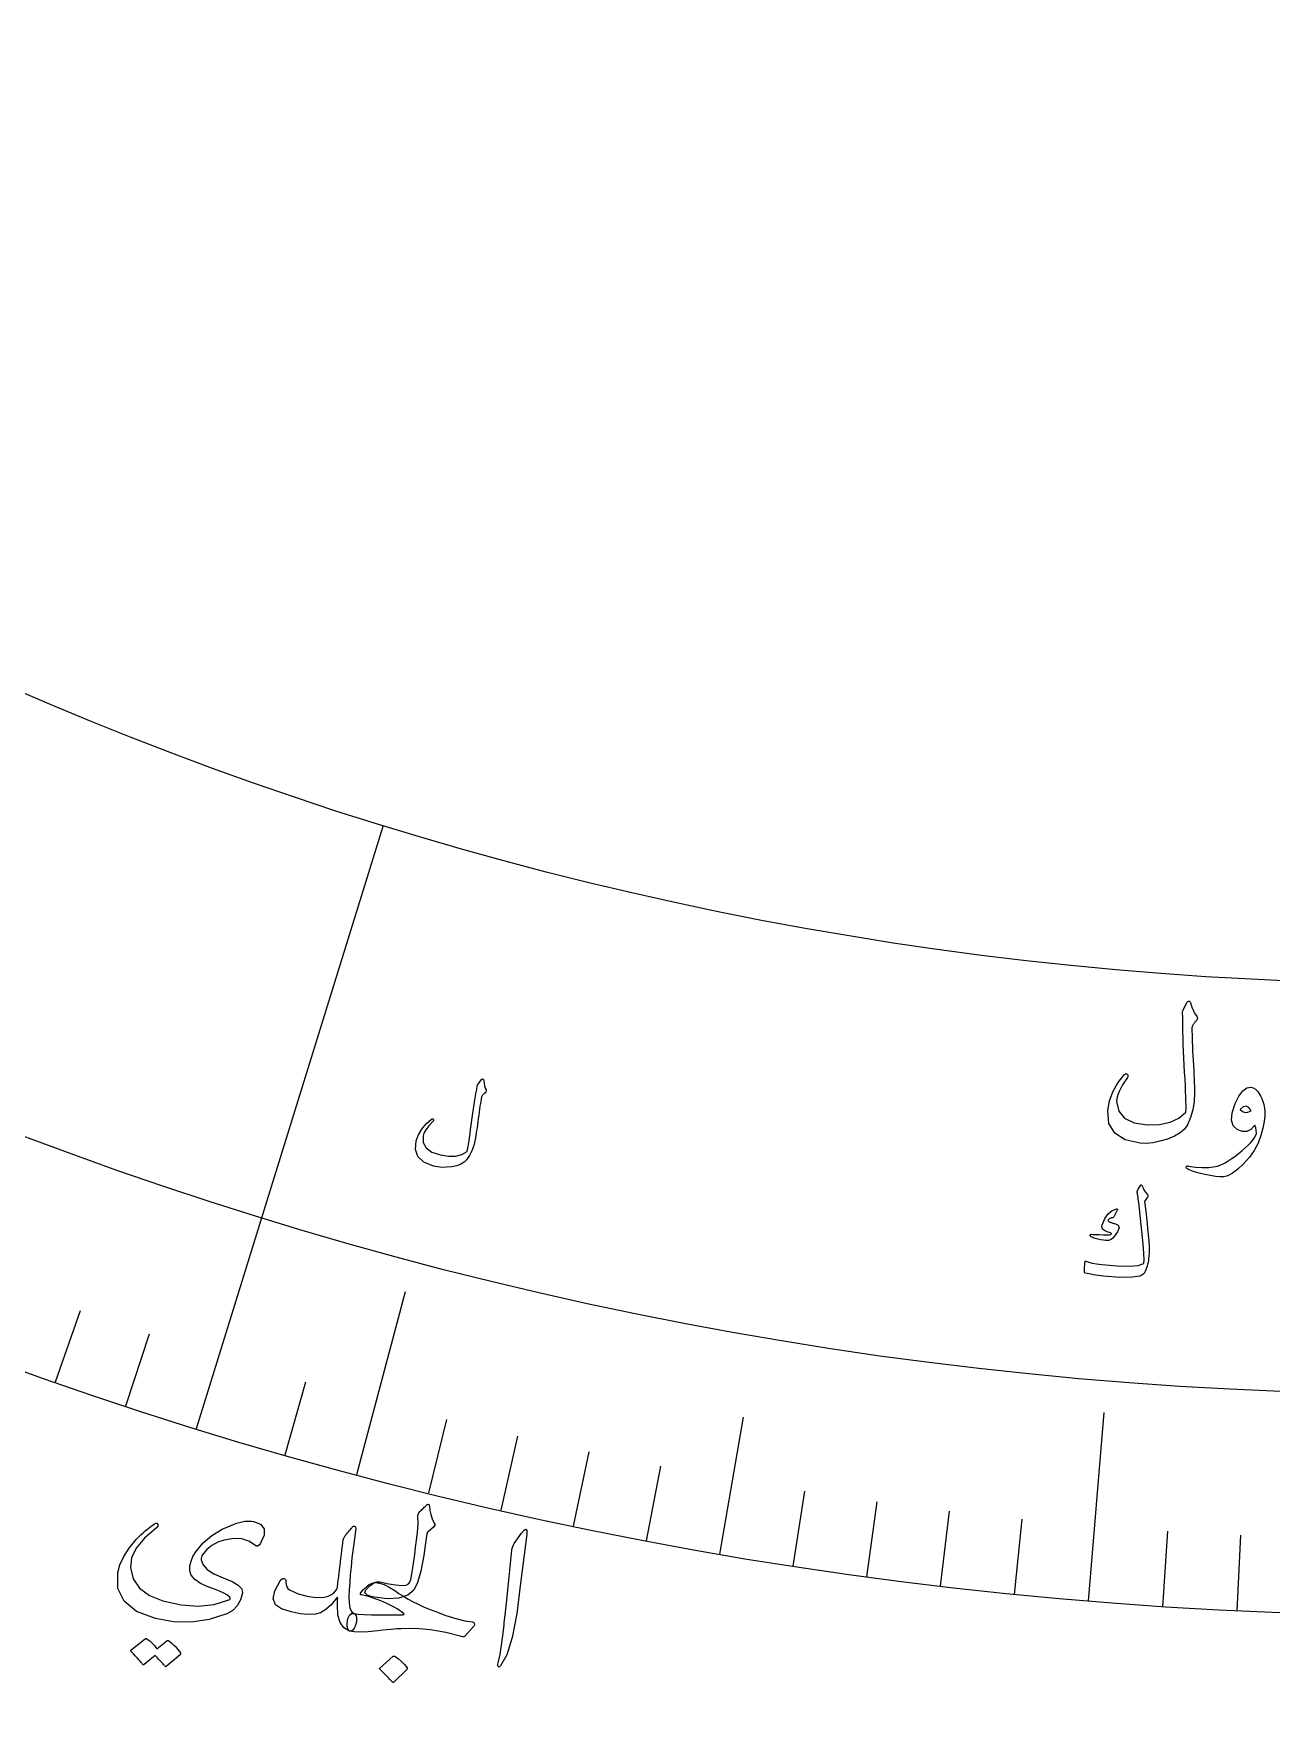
# Model space of a CAD drawing. Header units: millimetres. Extents: x -68 to 68, y -68 to 78.
# Drawn here: x -17.96 to -2.09, y -54.98 to -33.38 of the extents above; entities that cross this region are included whole.
import ezdxf

# ---------------------------------------------------------------- set-up
doc = ezdxf.new("R2010")
doc.units = ezdxf.units.MM
for name, color, linetype in [('CUT_OUTER', 1, 'Continuous'), ('ENGRAVE', 7, 'Continuous'), ('ENGRAVE_FINE', 8, 'Continuous'), ('TEXT', 5, 'Continuous')]:
    doc.layers.add(name, color=color, linetype=linetype)

msp = doc.modelspace()

# ---------------------------------------------------------------- linework, layer by layer
at = {"layer": 'CUT_OUTER'}
msp.add_arc((0.0002, -0.0002), 67.4998, 179.843006, 0.000133, dxfattribs=at)
at = {"layer": 'ENGRAVE'}
for points in [[(-15.8691, -51.2624), (-13.4737, -43.5247)], [(-13.8158, -51.8535), (-13.1902, -49.5054)], [(-9.161, -52.8748), (-8.8568, -51.1189)], [(-4.4308, -53.4793), (-4.2302, -51.0576)]]:
    msp.add_lwpolyline(points, dxfattribs=at)
for radius in [66.15, 66.15, 64.3781, 61.0875, 61.0875, 58.4888, 53.6625, 53.6625, 50.8275, 45.5625, 45.5625]:
    msp.add_circle((0, 0), radius, dxfattribs=at)
at = {"layer": 'ENGRAVE_FINE'}
for points in [[(-17.6782, -50.667), (-17.358, -49.7492)], [(-16.7764, -50.9727), (-16.4725, -50.0494)], [(-14.7343, -51.6), (-14.4674, -50.6654)], [(-12.8927, -52.0907), (-12.6592, -51.1472)], [(-11.9654, -52.3115), (-11.7486, -51.364)], [(-11.0341, -52.5158), (-10.8343, -51.5646)], [(-10.0992, -52.7036), (-9.9163, -51.749)], [(-8.2198, -53.0292), (-8.0709, -52.0687)], [(-7.2759, -53.167), (-7.1441, -52.2039)], [(-6.3295, -53.2879), (-6.2149, -52.3227)], [(-5.3811, -53.392), (-5.2836, -52.4249)], [(-3.4791, -53.5496), (-3.4161, -52.5796)], [(-2.5262, -53.603), (-2.4804, -52.6321)]]:
    msp.add_lwpolyline(points, dxfattribs=at)
at = {"layer": 'TEXT'}
for points in [[(-3.1676, -45.7973), (-3.1632, -45.7906), (-3.1579, -45.786), (-3.1516, -45.7834), (-3.1443, -45.7829), (-3.1372, -45.7847), (-3.1313, -45.7889), (-3.1268, -45.7957), (-3.1235, -45.8049), (-3.1064, -45.8587), (-3.0874, -45.9054), (-3.0664, -45.945), (-3.0435, -45.9776), (-3.0369, -45.9892), (-3.0356, -46.0022), (-3.0398, -46.0165), (-3.0494, -46.0322), (-3.0553, -46.0397), (-3.061, -46.0469), (-3.0664, -46.0538), (-3.0714, -46.0605), (-3.0762, -46.0668), (-3.0807, -46.0725), (-3.0848, -46.0777), (-3.0886, -46.0823), (-3.0951, -46.0907), (-3.0999, -46.101), (-3.1033, -46.1131), (-3.1051, -46.127), (-3.1051, -46.1666), (-3.1045, -46.2098), (-3.1032, -46.2567), (-3.1014, -46.3071), (-3.0991, -46.3612), (-3.0965, -46.4189), (-3.0935, -46.4802), (-3.0902, -46.545), (-3.0859, -46.6098), (-3.0823, -46.6707), (-3.0795, -46.7277), (-3.0773, -46.7807), (-3.0758, -46.83), (-3.0748, -46.8757), (-3.0742, -46.9178), (-3.074, -46.9562), (-3.0785, -47.0698), (-3.0948, -47.1766), (-3.123, -47.2765), (-3.1633, -47.3696), (-3.2003, -47.4234), (-3.2551, -47.4717), (-3.3279, -47.5144), (-3.4186, -47.5513), (-3.5163, -47.5802), (-3.6075, -47.5987), (-3.6923, -47.607), (-3.7704, -47.605), (-3.9631, -47.5627), (-4.0963, -47.4782), (-4.1698, -47.3522), (-4.1838, -47.1848), (-4.163, -47.0629), (-4.1202, -46.9455), (-4.0557, -46.8325), (-3.9696, -46.7238), (-3.9632, -46.7176), (-3.9568, -46.714), (-3.9503, -46.713), (-3.9437, -46.7145), (-3.9369, -46.7178), (-3.9318, -46.7219), (-3.9285, -46.7266), (-3.927, -46.732), (-3.9262, -46.74), (-3.9271, -46.7475), (-3.9297, -46.7546), (-3.934, -46.7612), (-3.9946, -46.8586), (-4.038, -46.9423), (-4.0639, -47.0122), (-4.0724, -47.0684), (-4.0448, -47.1934), (-3.9694, -47.2854), (-3.8463, -47.3442), (-3.6756, -47.3693), (-3.5195, -47.3644), (-3.3852, -47.3354), (-3.2728, -47.2824), (-3.1823, -47.2057), (-3.1814, -47.1657), (-3.1813, -47.119), (-3.1821, -47.0654), (-3.1836, -47.0051), (-3.1861, -46.9378), (-3.1897, -46.8634), (-3.1943, -46.782), (-3.2, -46.6935), (-3.2048, -46.6022), (-3.2091, -46.5124), (-3.2129, -46.424), (-3.2162, -46.3371), (-3.2189, -46.2517), (-3.2208, -46.1678), (-3.2219, -46.0853), (-3.2222, -46.0044), (-3.2257, -45.9262), (-3.2247, -45.9174), (-3.2228, -45.9092), (-3.2202, -45.9017), (-3.2168, -45.8948)], [(-12.2159, -46.7886), (-12.2122, -46.7847), (-12.2081, -46.7823), (-12.2036, -46.7814), (-12.1987, -46.782), (-12.1943, -46.7841), (-12.1909, -46.7876), (-12.1887, -46.7926), (-12.1877, -46.7991), (-12.183, -46.8364), (-12.1762, -46.8694), (-12.1672, -46.898), (-12.1562, -46.9222), (-12.1532, -46.9307), (-12.154, -46.9393), (-12.1585, -46.9482), (-12.1668, -46.9573), (-12.1717, -46.9614), (-12.1763, -46.9654), (-12.1807, -46.9693), (-12.1849, -46.9731), (-12.1888, -46.9766), (-12.1924, -46.9798), (-12.1958, -46.9826), (-12.1989, -46.9852), (-12.2042, -46.9899), (-12.2087, -46.996), (-12.2124, -47.0035), (-12.2153, -47.0124), (-12.2202, -47.0383), (-12.2251, -47.0667), (-12.2301, -47.0976), (-12.2352, -47.1309), (-12.2403, -47.1666), (-12.2457, -47.2047), (-12.2514, -47.2452), (-12.2572, -47.2881), (-12.2624, -47.3311), (-12.2677, -47.3714), (-12.2729, -47.4091), (-12.278, -47.4441), (-12.2832, -47.4766), (-12.2881, -47.5066), (-12.293, -47.5343), (-12.2977, -47.5595), (-12.3147, -47.6333), (-12.3387, -47.7012), (-12.3696, -47.7631), (-12.4075, -47.8191), (-12.4383, -47.8498), (-12.4801, -47.8747), (-12.5329, -47.8937), (-12.5967, -47.9068), (-12.664, -47.9138), (-12.7258, -47.9148), (-12.7821, -47.91), (-12.8329, -47.8993), (-12.9536, -47.8484), (-13.0305, -47.7772), (-13.0635, -47.6858), (-13.0528, -47.5743), (-13.0246, -47.4968), (-12.9826, -47.4249), (-12.9267, -47.3585), (-12.8572, -47.2975), (-12.8523, -47.2942), (-12.8476, -47.2926), (-12.8432, -47.2928), (-12.8391, -47.2946), (-12.835, -47.2976), (-12.8321, -47.3008), (-12.8305, -47.3043), (-12.8302, -47.308), (-12.8306, -47.3133), (-12.8321, -47.3182), (-12.8347, -47.3225), (-12.8383, -47.3264), (-12.8898, -47.383), (-12.9282, -47.4326), (-12.9536, -47.4754), (-12.9659, -47.5112), (-12.9627, -47.5965), (-12.9244, -47.6658), (-12.8509, -47.7191), (-12.7423, -47.7563), (-12.6397, -47.772), (-12.5483, -47.7694), (-12.4682, -47.7485), (-12.3995, -47.7094), (-12.394, -47.6833), (-12.3882, -47.6527), (-12.382, -47.6175), (-12.3756, -47.5778), (-12.3689, -47.5335), (-12.362, -47.4843), (-12.355, -47.4304), (-12.3478, -47.3717), (-12.3397, -47.3113), (-12.3314, -47.2519), (-12.323, -47.1935), (-12.3145, -47.1362), (-12.3057, -47.0799), (-12.2966, -47.0247), (-12.2872, -46.9705), (-12.2775, -46.9174), (-12.2702, -46.8658), (-12.2684, -46.8601), (-12.2662, -46.855), (-12.2636, -46.8504), (-12.2604, -46.8463)], [(-2.5495, -47.0953), (-2.5027, -47.0007), (-2.4541, -46.9343), (-2.4037, -46.896), (-2.3514, -46.8858), (-2.3193, -46.8931), (-2.2889, -46.9118), (-2.2601, -46.9418), (-2.233, -46.9831), (-2.2202, -47.0069), (-2.209, -47.0312), (-2.1996, -47.056), (-2.192, -47.0812), (-2.1856, -47.1071), (-2.1801, -47.1338), (-2.1755, -47.1614), (-2.1718, -47.1897), (-2.17, -47.2526), (-2.1775, -47.3262), (-2.1945, -47.4105), (-2.2209, -47.5056), (-2.2582, -47.6035), (-2.3075, -47.6966), (-2.3689, -47.7847), (-2.4425, -47.8678), (-2.5191, -47.9396), (-2.5869, -47.9913), (-2.646, -48.0232), (-2.6961, -48.0351), (-2.7466, -48.0348), (-2.8044, -48.0301), (-2.8695, -48.0208), (-2.942, -48.007), (-2.9786, -47.9988), (-3.0124, -47.9903), (-3.0435, -47.9815), (-3.0717, -47.9725), (-3.0973, -47.9635), (-3.1204, -47.9547), (-3.1411, -47.9463), (-3.1593, -47.9382), (-3.17, -47.9314), (-3.1771, -47.9244), (-3.1807, -47.917), (-3.1807, -47.9092), (-3.1766, -47.9018), (-3.17, -47.8973), (-3.1611, -47.8959), (-3.1496, -47.8975), (-3.0607, -47.9119), (-2.9732, -47.918), (-2.8873, -47.9158), (-2.8029, -47.9053), (-2.7767, -47.899), (-2.7475, -47.8885), (-2.7154, -47.8739), (-2.6802, -47.8551), (-2.6421, -47.8322), (-2.601, -47.8051), (-2.557, -47.7739), (-2.5101, -47.7384), (-2.4641, -47.7016), (-2.4229, -47.6662), (-2.3865, -47.6323), (-2.3548, -47.5998), (-2.328, -47.5687), (-2.3062, -47.5387), (-2.2894, -47.5099), (-2.2775, -47.4823), (-2.2815, -47.4395), (-2.2866, -47.4075), (-2.2927, -47.3863), (-2.3, -47.3759), (-2.3493, -47.4283), (-2.4035, -47.4549), (-2.4625, -47.4557), (-2.5262, -47.4308), (-2.5771, -47.3814), (-2.5979, -47.309), (-2.5886, -47.2136), (-2.5495, -47.0953)], [(-2.346, -47.1905), (-2.3777, -47.148), (-2.4118, -47.1311), (-2.4483, -47.1398), (-2.4873, -47.1741), (-2.4583, -47.2003), (-2.4251, -47.2117), (-2.3876, -47.2085), (-2.346, -47.1905)], [(-3.7441, -48.1537), (-3.737, -48.1707), (-3.7294, -48.1868), (-3.7214, -48.2021), (-3.713, -48.2165), (-3.704, -48.2302), (-3.6943, -48.243), (-3.6841, -48.255), (-3.6732, -48.2662), (-3.6691, -48.2723), (-3.6682, -48.2792), (-3.6702, -48.2868), (-3.6754, -48.2951), (-3.7058, -48.3386), (-3.7088, -48.3434), (-3.711, -48.3474), (-3.7124, -48.3507), (-3.713, -48.3534), (-3.6977, -48.4785), (-3.6847, -48.5915), (-3.6739, -48.6924), (-3.6653, -48.7812), (-3.659, -48.8577), (-3.6553, -48.922), (-3.654, -48.9739), (-3.6552, -49.0135), (-3.6608, -49.088), (-3.6639, -49.1115), (-3.6681, -49.135), (-3.6735, -49.1585), (-3.6801, -49.182), (-3.6879, -49.2056), (-3.697, -49.2291), (-3.7075, -49.2526), (-3.7193, -49.2761), (-3.7681, -49.3087), (-3.8714, -49.3252), (-4.0292, -49.3255), (-4.2414, -49.3089), (-4.3075, -49.3009), (-4.3684, -49.2917), (-4.4242, -49.2814), (-4.4749, -49.2699), (-4.4794, -49.2675), (-4.4825, -49.2642), (-4.4841, -49.2602), (-4.4844, -49.2553), (-4.4836, -49.2319), (-4.4828, -49.2107), (-4.4819, -49.1915), (-4.4809, -49.1745), (-4.4797, -49.1594), (-4.4784, -49.146), (-4.4771, -49.1344), (-4.4755, -49.1245), (-4.4744, -49.1189), (-4.4721, -49.116), (-4.4687, -49.1156), (-4.4642, -49.1178), (-4.4296, -49.1318), (-4.3844, -49.1438), (-4.3288, -49.1538), (-4.2625, -49.1618), (-4.064, -49.1785), (-3.908, -49.1817), (-3.7945, -49.1717), (-3.7235, -49.149), (-3.7201, -49.1027), (-3.7231, -49.0179), (-3.7325, -48.8946), (-3.7482, -48.7328), (-3.7649, -48.5707), (-3.778, -48.4481), (-3.7874, -48.3649), (-3.7933, -48.3211), (-3.7953, -48.3091), (-3.7971, -48.2979), (-3.7988, -48.2874), (-3.8004, -48.2778), (-3.8019, -48.2689), (-3.8033, -48.2611), (-3.8045, -48.2542), (-3.8056, -48.2483), (-3.8072, -48.2355), (-3.8067, -48.2234), (-3.8039, -48.212), (-3.7989, -48.2014), (-3.766, -48.1459), (-3.7634, -48.1422), (-3.7607, -48.1398), (-3.7579, -48.1388), (-3.755, -48.1391), (-3.7516, -48.1414), (-3.7487, -48.1446), (-3.7462, -48.1487), (-3.7441, -48.1537)], [(-4.0704, -48.4454), (-4.0676, -48.446), (-4.0653, -48.4474), (-4.0634, -48.4494), (-4.0619, -48.4522), (-4.0616, -48.4547), (-4.0616, -48.4572), (-4.062, -48.46), (-4.0628, -48.4629), (-4.1011, -48.5407), (-4.1057, -48.5486), (-4.1103, -48.5545), (-4.1149, -48.5585), (-4.1195, -48.5606), (-4.1388, -48.5644), (-4.1555, -48.5701), (-4.1695, -48.5778), (-4.1809, -48.5875), (-4.1834, -48.5928), (-4.1811, -48.5989), (-4.1739, -48.6058), (-4.1619, -48.6136), (-4.1537, -48.6172), (-4.1452, -48.6207), (-4.1365, -48.6241), (-4.1274, -48.6272), (-4.1179, -48.6302), (-4.108, -48.6331), (-4.0976, -48.6358), (-4.0866, -48.6383), (-4.0497, -48.6575), (-4.0402, -48.6915), (-4.0581, -48.7402), (-4.1036, -48.8036), (-4.1217, -48.8221), (-4.139, -48.8362), (-4.1557, -48.8459), (-4.1716, -48.8514), (-4.1887, -48.8535), (-4.2121, -48.8529), (-4.2417, -48.8496), (-4.2776, -48.8437), (-4.2959, -48.8403), (-4.3132, -48.8364), (-4.3295, -48.832), (-4.3448, -48.8271), (-4.3591, -48.822), (-4.3724, -48.817), (-4.3849, -48.812), (-4.3963, -48.8072), (-4.4032, -48.8024), (-4.408, -48.7973), (-4.4107, -48.7918), (-4.4112, -48.7859), (-4.4097, -48.7801), (-4.4065, -48.776), (-4.4015, -48.7739), (-4.3948, -48.7736), (-4.3736, -48.7741), (-4.3496, -48.775), (-4.3228, -48.7764), (-4.2932, -48.7781), (-4.2379, -48.7813), (-4.1946, -48.7817), (-4.1631, -48.7793), (-4.1437, -48.7742), (-4.1411, -48.7726), (-4.1396, -48.7704), (-4.1391, -48.7674), (-4.1398, -48.7638), (-4.1409, -48.7615), (-4.1432, -48.7593), (-4.1466, -48.7572), (-4.1512, -48.7552), (-4.1941, -48.7408), (-4.2119, -48.7339), (-4.227, -48.7258), (-4.2393, -48.7163), (-4.2488, -48.7055), (-4.2566, -48.6932), (-4.2607, -48.6807), (-4.2612, -48.6683), (-4.2581, -48.6557), (-4.2232, -48.5723), (-4.1802, -48.5095), (-4.1293, -48.4672), (-4.0704, -48.4454)], [(-13.1211, -53.2009), (-13.1088, -53.1272), (-13.0966, -53.0495), (-13.0846, -52.9677), (-13.0727, -52.8819), (-13.0611, -52.7917), (-13.0496, -52.6968), (-13.0385, -52.5971), (-13.0276, -52.4927), (-13.0315, -52.3823), (-13.0285, -52.3687), (-13.0237, -52.3562), (-13.0173, -52.3447), (-13.0092, -52.3344), (-13.0045, -52.3292), (-12.998, -52.3225), (-12.9897, -52.3142), (-12.9795, -52.3044), (-12.9676, -52.2928), (-12.9541, -52.2793), (-12.9389, -52.2639), (-12.9222, -52.2465), (-12.9164, -52.241), (-12.9102, -52.2375), (-12.9035, -52.2361), (-12.8964, -52.2369), (-12.891, -52.2396), (-12.8872, -52.2445), (-12.8849, -52.2517), (-12.8841, -52.2613), (-12.8794, -52.315), (-12.8676, -52.3687), (-12.8485, -52.4226), (-12.8222, -52.4766), (-12.8159, -52.4915), (-12.8154, -52.5049), (-12.8208, -52.5169), (-12.832, -52.5275), (-12.9018, -52.5878), (-12.9081, -52.5957), (-12.9136, -52.6069), (-12.9183, -52.6213), (-12.9221, -52.6388), (-12.955, -52.8919), (-12.9925, -53.0925), (-13.035, -53.2404), (-13.0826, -53.3358), (-13.1601, -53.4037), (-13.2749, -53.4411), (-13.4271, -53.448), (-13.6163, -53.424), (-13.6835, -53.4029), (-13.7115, -53.3729), (-13.7006, -53.3343), (-13.6507, -53.2869), (-13.6426, -53.281), (-13.6347, -53.2753), (-13.6271, -53.2696), (-13.6196, -53.2641), (-13.6123, -53.2587), (-13.6052, -53.2534), (-13.5983, -53.2482), (-13.5916, -53.2432), (-13.576, -53.2343), (-13.5588, -53.2295), (-13.5399, -53.2287), (-13.5195, -53.2321), (-13.429, -53.252), (-13.3484, -53.2659), (-13.2776, -53.2739), (-13.2167, -53.2761), (-13.1809, -53.2717), (-13.153, -53.2578), (-13.1331, -53.2342), (-13.1211, -53.2009)], [(-15.1255, -52.7578), (-15.198, -52.7078), (-15.2871, -52.6809), (-15.393, -52.6768), (-15.5158, -52.6957), (-15.5986, -52.7236), (-15.6727, -52.7641), (-15.7383, -52.8172), (-15.7953, -52.883), (-15.8033, -52.8972), (-15.8083, -52.913), (-15.8104, -52.9302), (-15.8096, -52.9491), (-15.7859, -53.0139), (-15.7315, -53.0737), (-15.6462, -53.1283), (-15.5301, -53.1775), (-15.415, -53.2246), (-15.3353, -53.2724), (-15.291, -53.321), (-15.2822, -53.3706), (-15.3058, -53.4622), (-15.3471, -53.538), (-15.406, -53.5979), (-15.4826, -53.6419), (-15.7071, -53.7138), (-15.9347, -53.7479), (-16.1652, -53.7441), (-16.398, -53.7025), (-16.638, -53.6103), (-16.7985, -53.4808), (-16.8792, -53.3147), (-16.8804, -53.1125), (-16.8519, -53.0108), (-16.8025, -52.9062), (-16.7325, -52.7986), (-16.642, -52.688), (-16.6133, -52.6583), (-16.5846, -52.63), (-16.5558, -52.6031), (-16.527, -52.5775), (-16.4979, -52.5532), (-16.4683, -52.53), (-16.4383, -52.508), (-16.4079, -52.4872), (-16.3926, -52.4794), (-16.3806, -52.4781), (-16.3721, -52.4831), (-16.3668, -52.4946), (-16.3658, -52.5071), (-16.3682, -52.5186), (-16.374, -52.529), (-16.3832, -52.5383), (-16.5361, -52.6704), (-16.643, -52.799), (-16.7034, -52.9247), (-16.7171, -53.0473), (-16.6821, -53.1921), (-16.601, -53.3118), (-16.474, -53.4061), (-16.301, -53.4747), (-16.0681, -53.5257), (-15.8494, -53.5407), (-15.6451, -53.52), (-15.4557, -53.4636), (-15.4436, -53.4576), (-15.4374, -53.45), (-15.4373, -53.4406), (-15.4431, -53.4294), (-15.4721, -53.4035), (-15.5266, -53.3728), (-15.6066, -53.3374), (-15.7119, -53.297), (-15.8176, -53.2512), (-15.8937, -53.2011), (-15.9403, -53.147), (-15.9573, -53.0887), (-15.9548, -53.0271), (-15.9408, -52.9659), (-15.9153, -52.905), (-15.8785, -52.8446), (-15.7845, -52.7323), (-15.6725, -52.6364), (-15.5425, -52.5569), (-15.3947, -52.4936), (-15.3562, -52.4795), (-15.3197, -52.4683), (-15.2849, -52.4599), (-15.2521, -52.4543), (-15.2211, -52.4513), (-15.1922, -52.4507), (-15.1654, -52.4526), (-15.1406, -52.4569), (-15.0492, -52.4928), (-15.0034, -52.5509), (-15.0033, -52.6312), (-15.0489, -52.7339), (-15.0686, -52.7594), (-15.0879, -52.7719), (-15.1069, -52.7714), (-15.1255, -52.7578)], [(-13.8505, -53.6368), (-13.8345, -53.6503), (-13.8236, -53.6678), (-13.8177, -53.6894), (-13.8169, -53.715), (-13.8199, -53.7457), (-13.8261, -53.7742), (-13.8354, -53.8006), (-13.8478, -53.8248), (-13.8622, -53.8445), (-13.8771, -53.8574), (-13.8927, -53.8634), (-13.9088, -53.8626), (-13.9792, -53.8221), (-14.0282, -53.7533), (-14.0559, -53.6562), (-14.0622, -53.5308), (-14.0617, -53.5096), (-14.0612, -53.4912), (-14.0608, -53.4757), (-14.0605, -53.4629), (-14.0602, -53.453), (-14.06, -53.446), (-14.0599, -53.4417), (-14.0599, -53.4403), (-14.0617, -53.432), (-14.065, -53.4289), (-14.0696, -53.4312), (-14.0756, -53.4389), (-14.1437, -53.5237), (-14.2115, -53.5865), (-14.2789, -53.6273), (-14.346, -53.6459), (-14.4372, -53.6496), (-14.5402, -53.6392), (-14.655, -53.6147), (-14.7814, -53.5759), (-14.8593, -53.5263), (-14.8881, -53.4503), (-14.8678, -53.3478), (-14.7987, -53.2189), (-14.7871, -53.2044), (-14.7751, -53.1946), (-14.7628, -53.1896), (-14.7501, -53.1894), (-14.7389, -53.1937), (-14.7308, -53.2022), (-14.7258, -53.2148), (-14.7241, -53.2316), (-14.7204, -53.2674), (-14.7116, -53.2962), (-14.6979, -53.3179), (-14.6792, -53.3326), (-14.5656, -53.3833), (-14.4534, -53.4158), (-14.3426, -53.4302), (-14.2336, -53.4265), (-14.1837, -53.4153), (-14.1396, -53.3938), (-14.1012, -53.3621), (-14.0685, -53.3202), (-14.0638, -53.2974), (-14.0563, -53.2436), (-14.0459, -53.1588), (-14.0326, -53.0429), (-14.0251, -52.9809), (-14.0181, -52.9251), (-14.0117, -52.8753), (-14.0059, -52.8315), (-14.001, -52.794), (-13.9971, -52.7631), (-13.9943, -52.7388), (-13.9926, -52.7211), (-13.988, -52.6945), (-13.9815, -52.6718), (-13.973, -52.6529), (-13.9626, -52.6379), (-13.9475, -52.6199), (-13.9335, -52.6031), (-13.9204, -52.5875), (-13.9084, -52.5732), (-13.8975, -52.5601), (-13.8879, -52.5481), (-13.8796, -52.5373), (-13.8726, -52.5277), (-13.866, -52.5202), (-13.8589, -52.5159), (-13.8513, -52.5147), (-13.8433, -52.5167), (-13.8354, -52.5224), (-13.8302, -52.5295), (-13.8276, -52.5379), (-13.8277, -52.5476), (-13.8463, -52.6797), (-13.8627, -52.8053), (-13.8767, -52.9243), (-13.8884, -53.0366), (-13.898, -53.1423), (-13.9056, -53.2413), (-13.9113, -53.3337), (-13.9149, -53.4193), (-13.9134, -53.5006), (-13.9022, -53.5639), (-13.8812, -53.6093), (-13.8505, -53.6368)], [(-11.7021, -52.6076), (-11.6681, -52.566), (-11.6455, -52.5538), (-11.6342, -52.5709), (-11.6343, -52.6173), (-11.7138, -53.2499), (-11.763, -53.638), (-11.8219, -53.9437), (-11.891, -54.167), (-11.9706, -54.3077), (-11.9817, -54.3182), (-11.9907, -54.3231), (-11.9974, -54.3226), (-12.002, -54.3167), (-12.0048, -54.3082), (-12.0059, -54.2979), (-12.0051, -54.2856), (-12.0027, -54.2714), (-11.9784, -54.1618), (-11.9578, -54.0445), (-11.9408, -53.9194), (-11.9272, -53.7865), (-11.9231, -53.7519), (-11.9127, -53.6584), (-11.8961, -53.5058), (-11.8733, -53.2942), (-11.8259, -52.8242), (-11.8217, -52.7996), (-11.8154, -52.7774), (-11.8071, -52.7577), (-11.7967, -52.7405)], [(-13.3287, -53.3416), (-13.2743, -53.3796), (-13.2168, -53.4162), (-13.1563, -53.4515), (-13.0927, -53.4854), (-13.0264, -53.5181), (-12.9578, -53.5496), (-12.8869, -53.5799), (-12.8136, -53.6089), (-12.6711, -53.6612), (-12.5433, -53.7014), (-12.4303, -53.7295), (-12.3322, -53.7456), (-12.3218, -53.748), (-12.3138, -53.7525), (-12.3083, -53.7591), (-12.3053, -53.7677), (-12.3047, -53.7773), (-12.3064, -53.7868), (-12.3103, -53.796), (-12.3165, -53.805), (-12.4232, -53.9214), (-12.4331, -53.9305), (-12.4444, -53.9352), (-12.457, -53.9356), (-12.4709, -53.9317), (-12.6723, -53.8811), (-12.8686, -53.8475), (-13.0602, -53.831), (-13.2472, -53.8317), (-13.2576, -53.8319), (-13.2757, -53.833), (-13.3013, -53.8351), (-13.3346, -53.8381), (-13.3755, -53.8421), (-13.4241, -53.8469), (-13.4803, -53.8527), (-13.5442, -53.8593), (-13.6676, -53.8702), (-13.7695, -53.8743), (-13.85, -53.8718), (-13.9088, -53.8626), (-13.922, -53.8535), (-13.9312, -53.8341), (-13.9363, -53.8043), (-13.9373, -53.7642), (-13.9278, -53.7021), (-13.9097, -53.6603), (-13.8831, -53.6387), (-13.848, -53.6375), (-13.7971, -53.6452), (-13.7231, -53.6508), (-13.6262, -53.6541), (-13.5062, -53.6551), (-13.4457, -53.6552), (-13.3927, -53.6551), (-13.3472, -53.655), (-13.3093, -53.6549), (-13.279, -53.6546), (-13.2566, -53.6542), (-13.2421, -53.6537), (-13.2353, -53.6532), (-13.2327, -53.6526), (-13.2304, -53.652), (-13.2284, -53.6516), (-13.2268, -53.6512), (-13.2254, -53.651), (-13.2241, -53.6509), (-13.2227, -53.651), (-13.2215, -53.6512), (-13.2128, -53.6494), (-13.2089, -53.6463), (-13.2097, -53.6421), (-13.2152, -53.6368), (-13.2404, -53.6164), (-13.2675, -53.5968), (-13.2964, -53.5779), (-13.3271, -53.5597), (-13.3596, -53.542), (-13.3939, -53.5247), (-13.4299, -53.5077), (-13.4676, -53.4911), (-13.5049, -53.4755), (-13.5419, -53.461), (-13.5786, -53.4475), (-13.6151, -53.435), (-13.6511, -53.4238), (-13.6863, -53.4142), (-13.7208, -53.406), (-13.7544, -53.3994), (-13.7628, -53.396), (-13.7677, -53.3912), (-13.7693, -53.385), (-13.7675, -53.3773), (-13.7597, -53.3647), (-13.7511, -53.3527), (-13.7416, -53.3413), (-13.7313, -53.3304), (-13.7202, -53.3197), (-13.7084, -53.3089), (-13.6959, -53.2979), (-13.6827, -53.2867), (-13.6548, -53.2663), (-13.6284, -53.2518), (-13.6036, -53.2433), (-13.5803, -53.2407), (-13.5246, -53.2472), (-13.4642, -53.2662), (-13.3989, -53.2976), (-13.3287, -53.3416)], [(-16.2491, -53.9859), (-16.245, -53.9837), (-16.24, -53.9832), (-16.2341, -53.9843), (-16.2273, -53.987), (-16.2051, -54.0037), (-16.184, -54.021), (-16.1639, -54.039), (-16.1448, -54.0578), (-16.1267, -54.0773), (-16.1094, -54.098), (-16.093, -54.1198), (-16.0774, -54.1427), (-16.0749, -54.149), (-16.0748, -54.155), (-16.077, -54.1606), (-16.0815, -54.1658), (-16.2601, -54.3181), (-16.2642, -54.3195), (-16.2691, -54.3181), (-16.2749, -54.3136), (-16.2816, -54.3062), (-16.2858, -54.3), (-16.293, -54.291), (-16.3032, -54.2792), (-16.3164, -54.2647), (-16.3326, -54.2472), (-16.3521, -54.2265), (-16.3748, -54.2027), (-16.4007, -54.1756), (-16.5419, -54.2925), (-16.5478, -54.2956), (-16.5538, -54.295), (-16.5601, -54.2905), (-16.5667, -54.2822), (-16.5723, -54.2751), (-16.5814, -54.2642), (-16.5938, -54.2496), (-16.6096, -54.2312), (-16.6291, -54.2089), (-16.6526, -54.1828), (-16.68, -54.1526), (-16.7115, -54.1185), (-16.7143, -54.1136), (-16.7149, -54.1093), (-16.7133, -54.1058), (-16.7094, -54.1029), (-16.5294, -53.9604), (-16.5253, -53.9582), (-16.5203, -53.9577), (-16.5144, -53.9589), (-16.5076, -53.9616), (-16.4885, -53.9748), (-16.4702, -53.989), (-16.453, -54.0039), (-16.4367, -54.0198), (-16.4213, -54.0364), (-16.4067, -54.0536), (-16.393, -54.0714), (-16.3802, -54.0898)], [(-13.3478, -54.1858), (-13.3439, -54.1835), (-13.3389, -54.1827), (-13.333, -54.1835), (-13.3262, -54.1858), (-13.2816, -54.2178), (-13.2408, -54.2534), (-13.204, -54.2927), (-13.171, -54.3357), (-13.1682, -54.3418), (-13.1677, -54.3472), (-13.1694, -54.3521), (-13.1733, -54.3565), (-13.3401, -54.5186), (-13.3457, -54.522), (-13.3518, -54.5217), (-13.3582, -54.5176), (-13.3651, -54.5098), (-13.3711, -54.503), (-13.3806, -54.4926), (-13.3937, -54.4788), (-13.4102, -54.4613), (-13.4307, -54.4403), (-13.4552, -54.4155), (-13.484, -54.3871), (-13.5168, -54.3549), (-13.521, -54.3498), (-13.5226, -54.3454), (-13.5217, -54.3417), (-13.5182, -54.3385)]]:
    msp.add_lwpolyline(points, close=True, dxfattribs=at)

doc.saveas('drawing.dxf')
